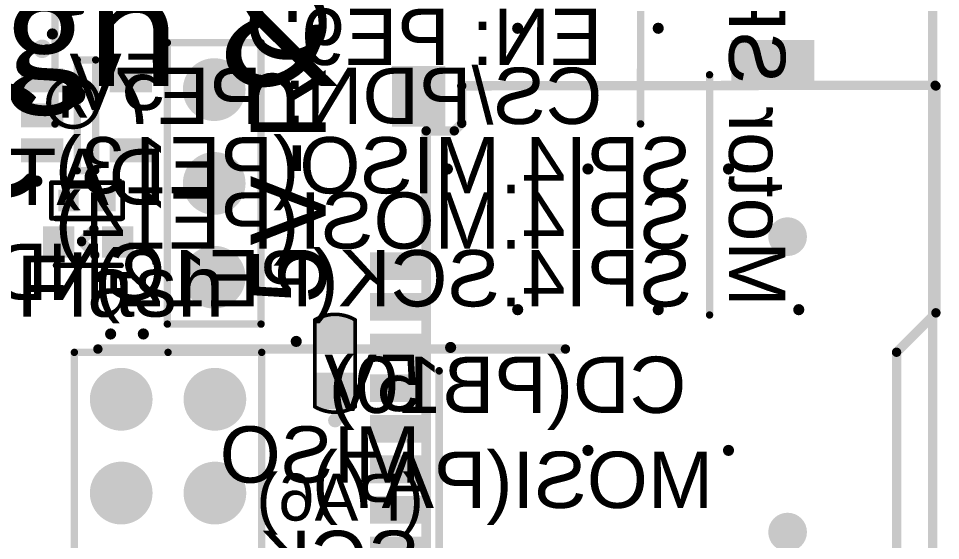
# Model space of a CAD drawing. Header units: millimetres. Extents: x -6 to 151, y -20 to 98.
# Drawn here: x 124.49 to 149.48, y 29.34 to 43.47 of the extents above; entities that cross this region are included whole.
import ezdxf

# ---------------------------------------------------------------- set-up
doc = ezdxf.new("R2010")
doc.units = ezdxf.units.MM
for name, color, linetype in [('BottomOverlay', 54, 'Continuous'), ('BottomSolder', 6, 'Continuous'), ('KeepOutLayer', 6, 'Continuous'), ('MultiLayer', 9, 'Continuous'), ('PadHoleLayer', 156, 'Continuous'), ('TopOverlay', 2, 'Continuous'), ('TopPaste', 8, 'Continuous'), ('TopSolder', 216, 'Continuous'), ('ViaHoleLayer', 16, 'Continuous')]:
    doc.layers.add(name, color=color, linetype=linetype)
doc.styles.add('Arial', font='arial.ttf', dxfattribs={"height": 0.2})
doc.styles.add('Corbel', font='corbelb.ttf', dxfattribs={"height": 0.2})

# ---------------------------------------------------------------- blocks, each defined once
blk = doc.blocks.new('LED0603_89')
at = {"layer": 'TopPaste'}
for points in [[(0.4, 1.2), (0.4, 0.4), (-0.4, 0.4), (-0.4, 1.2)], [(-0.4, -1.2), (-0.4, -0.4), (0.4, -0.4), (0.4, -1.2)]]:
    blk.add_hatch(color=8, dxfattribs=at).paths.add_polyline_path(points)
at = {"layer": 'TopSolder'}
for points in [[(0.425, 1.225), (0.425, 0.375), (-0.425, 0.375), (-0.425, 1.225)], [(-0.425, -1.225), (-0.425, -0.375), (0.425, -0.375), (0.425, -1.225)]]:
    blk.add_hatch(color=216, dxfattribs=at).paths.add_polyline_path(points)
at = {"layer": 'TopOverlay'}
for points, const_width in [([(-0.635, 0.889), (-0.635, -0.889)], 0.15), ([(0.635, 0.889), (0.635, -0.889)], 0.15), ([(0.004, 0.182), (-0.356, -0.178)], 0.25), ([(0.021, 0.182), (0.356, -0.152)], 0.25)]:
    blk.add_lwpolyline(points, dxfattribs=dict(at, const_width=const_width))
for points, const_width in [([(-0.673, 0.889, 1), (-0.597, 0.889, 1)], 0.075), ([(0.597, 0.889, 1), (0.673, 0.889, 1)], 0.075), ([(-0.058, 0.182, 1), (0.067, 0.182, 1)], 0.125), ([(-0.041, 0.182, 1), (0.084, 0.182, 1)], 0.125), ([(-0.418, -0.178, 1), (-0.293, -0.178, 1)], 0.125), ([(0.293, -0.152, 1), (0.418, -0.152, 1)], 0.125), ([(-0.673, -0.889, 1), (-0.597, -0.889, 1)], 0.075), ([(0.597, -0.889, 1), (0.673, -0.889, 1)], 0.075)]:
    blk.add_lwpolyline(points, format="xyb", close=True, dxfattribs=dict(at, const_width=const_width))
blk = doc.blocks.new('M____SD_1_113')
at = {"layer": 'BottomSolder'}
h = blk.add_hatch(color=6, dxfattribs=at)
edge = h.paths.add_edge_path()
edge.add_arc((-8, 0), 0.525, 0, 360)
h = blk.add_hatch(color=6, dxfattribs=at)
edge = h.paths.add_edge_path()
edge.add_arc((0, 0), 0.525, 0, 360)
at = {"layer": 'TopPaste'}
for points in [[(-9.95, 11.3), (-9.25, 11.3), (-9.25, 9.7), (-9.95, 9.7)], [(-8.85, 11.3), (-8.15, 11.3), (-8.15, 9.7), (-8.85, 9.7)], [(-7.75, 11.3), (-7.05, 11.3), (-7.05, 9.7), (-7.75, 9.7)], [(-6.65, 11.3), (-5.95, 11.3), (-5.95, 9.7), (-6.65, 9.7)], [(-5.55, 11.3), (-4.85, 11.3), (-4.85, 9.7), (-5.55, 9.7)], [(-4.45, 11.3), (-3.75, 11.3), (-3.75, 9.7), (-4.45, 9.7)], [(-3.35, 11.3), (-2.65, 11.3), (-2.65, 9.7), (-3.35, 9.7)], [(-2.25, 11.3), (-1.55, 11.3), (-1.55, 9.7), (-2.25, 9.7)], [(-1.15, 11.3), (-0.45, 11.3), (-0.45, 9.7), (-1.15, 9.7)], [(-11.4, 10.7), (-10.2, 10.7), (-10.2, 9.3), (-11.4, 9.3)], [(3, 10.7), (4.6, 10.7), (4.6, 9.3), (3, 9.3)], [(-11.4, 1.5), (-10.2, 1.5), (-10.2, -0.7), (-11.4, -0.7)], [(4.1, 1.5), (5.3, 1.5), (5.3, -0.7), (4.1, -0.7)]]:
    blk.add_hatch(color=8, dxfattribs=at).paths.add_polyline_path(points)
at = {"layer": 'TopSolder'}
for points in [[(-9.975, 11.325), (-9.225, 11.325), (-9.225, 9.675), (-9.975, 9.675)], [(-8.875, 11.325), (-8.125, 11.325), (-8.125, 9.675), (-8.875, 9.675)], [(-7.775, 11.325), (-7.025, 11.325), (-7.025, 9.675), (-7.775, 9.675)], [(-6.675, 11.325), (-5.925, 11.325), (-5.925, 9.675), (-6.675, 9.675)], [(-5.575, 11.325), (-4.825, 11.325), (-4.825, 9.675), (-5.575, 9.675)], [(-4.475, 11.325), (-3.725, 11.325), (-3.725, 9.675), (-4.475, 9.675)], [(-3.375, 11.325), (-2.625, 11.325), (-2.625, 9.675), (-3.375, 9.675)], [(-2.275, 11.325), (-1.525, 11.325), (-1.525, 9.675), (-2.275, 9.675)], [(-1.175, 11.325), (-0.425, 11.325), (-0.425, 9.675), (-1.175, 9.675)], [(-11.425, 10.725), (-10.175, 10.725), (-10.175, 9.275), (-11.425, 9.275)], [(2.975, 10.725), (4.625, 10.725), (4.625, 9.275), (2.975, 9.275)], [(-11.425, 1.525), (-10.175, 1.525), (-10.175, -0.725), (-11.425, -0.725)], [(4.075, 1.525), (5.325, 1.525), (5.325, -0.725), (4.075, -0.725)]]:
    blk.add_hatch(color=216, dxfattribs=at).paths.add_polyline_path(points)
h = blk.add_hatch(color=216, dxfattribs=at)
edge = h.paths.add_edge_path()
edge.add_arc((-8, 0), 0.525, 0, 360)
h = blk.add_hatch(color=216, dxfattribs=at)
edge = h.paths.add_edge_path()
edge.add_arc((0, 0), 0.525, 0, 360)
at = {"layer": 'ViaHoleLayer'}
h = blk.add_hatch(color=16, dxfattribs=at)
edge = h.paths.add_edge_path()
edge.add_arc((-8, 0), 0.5, 0, 360)
h = blk.add_hatch(color=16, dxfattribs=at)
edge = h.paths.add_edge_path()
edge.add_arc((0, 0), 0.5, 0, 360)
at = {"layer": 'TopOverlay', "const_width": 0.254}
for points in [[(-9.835, 9.798), (-9.936, 9.696)], [(-9.936, 9.696), (-9.936, 9.239)], [(-9.835, 9.798), (2.865, 9.798)], [(2.865, 9.798), (2.865, 9.036)], [(-10.394, 9.188), (-9.987, 9.188)], [(-10.343, 9.138), (-10.343, -2.851)], [(-9.936, 9.239), (-9.987, 9.188)], [(2.865, 9.036), (3.068, 8.833)], [(3.068, 8.833), (4.084, 8.833)], [(4.084, 8.833), (4.1, -4)], [(-10.343, -2.851), (-10.241, -2.953)], [(-10.241, -2.953), (-3.129, -2.953)], [(-3.129, -2.953), (-2.062, -4.02)], [(-2.062, -4.02), (4.08, -4.02)]]:
    blk.add_lwpolyline(points, dxfattribs=at)
at = {"layer": 'TopOverlay', "const_width": 0.127}
for points in [[(-10, 9.696, 1), (-9.873, 9.696, 1)], [(-10, 9.696, 1), (-9.873, 9.696, 1)], [(-9.898, 9.798, 1), (-9.771, 9.798, 1)], [(-9.898, 9.798, 1), (-9.771, 9.798, 1)], [(2.802, 9.798, 1), (2.929, 9.798, 1)], [(2.802, 9.798, 1), (2.929, 9.798, 1)], [(-10.457, 9.188, 1), (-10.33, 9.188, 1)], [(-10.406, 9.138, 1), (-10.279, 9.138, 1)], [(-10.051, 9.188, 1), (-9.924, 9.188, 1)], [(-10.051, 9.188, 1), (-9.924, 9.188, 1)], [(-10, 9.239, 1), (-9.873, 9.239, 1)], [(-10, 9.239, 1), (-9.873, 9.239, 1)], [(2.802, 9.036, 1), (2.929, 9.036, 1)], [(2.802, 9.036, 1), (2.929, 9.036, 1)], [(3.005, 8.833, 1), (3.132, 8.833, 1)], [(3.005, 8.833, 1), (3.132, 8.833, 1)], [(4.021, 8.833, 1), (4.148, 8.833, 1)], [(4.021, 8.833, 1), (4.148, 8.833, 1)], [(-10.406, -2.851, 1), (-10.279, -2.851, 1)], [(-10.406, -2.851, 1), (-10.279, -2.851, 1)], [(-10.305, -2.953, 1), (-10.178, -2.953, 1)], [(-10.305, -2.953, 1), (-10.178, -2.953, 1)], [(-3.193, -2.953, 1), (-3.066, -2.953, 1)], [(-3.193, -2.953, 1), (-3.066, -2.953, 1)], [(-2.126, -4.02, 1), (-1.999, -4.02, 1)], [(-2.126, -4.02, 1), (-1.999, -4.02, 1)], [(4.017, -4.02, 1), (4.144, -4.02, 1)], [(4.036, -4, 1), (4.163, -4, 1)]]:
    blk.add_lwpolyline(points, format="xyb", close=True, dxfattribs=at)
blk = doc.blocks.new('CAP0603_114')
at = {"layer": 'TopPaste'}
for points in [[(-1.15, 0.4), (-0.35, 0.4), (-0.35, -0.4), (-1.15, -0.4)], [(0.35, 0.4), (1.15, 0.4), (1.15, -0.4), (0.35, -0.4)]]:
    blk.add_hatch(color=8, dxfattribs=at).paths.add_polyline_path(points)
at = {"layer": 'TopSolder'}
for points in [[(-1.25, 0.5), (-0.25, 0.5), (-0.25, -0.5), (-1.25, -0.5)], [(0.25, 0.5), (1.25, 0.5), (1.25, -0.5), (0.25, -0.5)]]:
    blk.add_hatch(color=216, dxfattribs=at).paths.add_polyline_path(points)
at = {"layer": 'TopOverlay', "const_width": 0.1}
for points in [[(-1.175, -0.55, -0.272732), (-1.175, 0.55)], [(1.175, 0.55, -0.272727), (1.175, -0.55)]]:
    blk.add_lwpolyline(points, format="xyb", dxfattribs=at)
for points in [[(-1.175, 0.55), (1.168, 0.55)], [(-1.175, -0.55), (1.168, -0.55)]]:
    blk.add_lwpolyline(points, dxfattribs=at)
at = {"layer": 'TopOverlay', "const_width": 0.05}
for points in [[(-1.2, 0.55, 1), (-1.15, 0.55, 1)], [(-1.2, 0.55, 1), (-1.15, 0.55, 1)], [(1.143, 0.55, 1), (1.193, 0.55, 1)], [(1.15, 0.55, 1), (1.2, 0.55, 1)], [(-1.2, -0.55, 1), (-1.15, -0.55, 1)], [(-1.2, -0.55, 1), (-1.15, -0.55, 1)], [(1.143, -0.55, 1), (1.193, -0.55, 1)], [(1.15, -0.55, 1), (1.2, -0.55, 1)]]:
    blk.add_lwpolyline(points, format="xyb", close=True, dxfattribs=at)
blk = doc.blocks.new('SOT95P280X145_5N__SOT23_5L__117')
at = {"layer": 'TopPaste'}
for points in [[(-1.75, 0.65), (-1.75, 1.25), (-0.65, 1.25), (-0.65, 0.65)], [(0.65, 0.65), (0.65, 1.25), (1.75, 1.25), (1.75, 0.65)], [(-1.75, -0.3), (-1.75, 0.3), (-0.65, 0.3), (-0.65, -0.3)], [(-1.75, -1.25), (-1.75, -0.65), (-0.65, -0.65), (-0.65, -1.25)], [(0.65, -1.25), (0.65, -0.65), (1.75, -0.65), (1.75, -1.25)]]:
    blk.add_hatch(color=8, dxfattribs=at).paths.add_polyline_path(points)
at = {"layer": 'TopSolder'}
for points in [[(-1.775, 0.625), (-1.775, 1.275), (-0.625, 1.275), (-0.625, 0.625)], [(0.625, 0.625), (0.625, 1.275), (1.775, 1.275), (1.775, 0.625)], [(-1.775, -0.325), (-1.775, 0.325), (-0.625, 0.325), (-0.625, -0.325)], [(-1.775, -1.275), (-1.775, -0.625), (-0.625, -0.625), (-0.625, -1.275)], [(0.625, -1.275), (0.625, -0.625), (1.775, -0.625), (1.775, -1.275)]]:
    blk.add_hatch(color=216, dxfattribs=at).paths.add_polyline_path(points)
at = {"layer": 'TopOverlay'}
for points, const_width in [([(-1.075, 1.8, 1), (-1.325, 1.8, 1)], 0.25), ([(-1.388, 1.8, 1), (-1.263, 1.8, 1)], 0.125), ([(-1.137, 1.8, 1), (-1.012, 1.8, 1)], 0.125), ([(-0.3, 1.5, 1), (-0.2, 1.5, 1)], 0.1), ([(-0.3, 1.5, 1), (-0.2, 1.5, 1)], 0.1), ([(0.2, 1.5, 1), (0.3, 1.5, 1)], 0.1), ([(0.2, 1.5, 1), (0.3, 1.5, 1)], 0.1), ([(-0.3, -1.5, 1), (-0.2, -1.5, 1)], 0.1), ([(-0.3, -1.5, 1), (-0.2, -1.5, 1)], 0.1), ([(0.2, -1.5, 1), (0.3, -1.5, 1)], 0.1), ([(0.2, -1.5, 1), (0.3, -1.5, 1)], 0.1)]:
    blk.add_lwpolyline(points, format="xyb", close=True, dxfattribs=dict(at, const_width=const_width))
at = {"layer": 'TopOverlay', "const_width": 0.2}
for points in [[(-0.25, -1.5), (-0.25, 1.5)], [(-0.25, 1.5), (0.25, 1.5)], [(0.25, -1.5), (0.25, 1.5)], [(-0.25, -1.5), (0.25, -1.5)]]:
    blk.add_lwpolyline(points, dxfattribs=at)
blk = doc.blocks.new('H______1X3_124')
at = {"layer": 'BottomSolder'}
h = blk.add_hatch(color=6, dxfattribs=at)
edge = h.paths.add_edge_path()
edge.add_arc((0, 0), 0.85, 0, 360)
h = blk.add_hatch(color=6, dxfattribs=at)
edge = h.paths.add_edge_path()
edge.add_arc((2.54, 0), 0.85, 0, 360)
h = blk.add_hatch(color=6, dxfattribs=at)
edge = h.paths.add_edge_path()
edge.add_arc((5.08, 0), 0.85, 0, 360)
at = {"layer": 'MultiLayer'}
h = blk.add_hatch(color=9, dxfattribs=at)
edge = h.paths.add_edge_path()
edge.add_arc((0, 0), 0.825, 0, 360)
h = blk.add_hatch(color=9, dxfattribs=at)
edge = h.paths.add_edge_path()
edge.add_arc((2.54, 0), 0.825, 0, 360)
h = blk.add_hatch(color=9, dxfattribs=at)
edge = h.paths.add_edge_path()
edge.add_arc((5.08, 0), 0.825, 0, 360)
at = {"layer": 'PadHoleLayer'}
h = blk.add_hatch(color=156, dxfattribs=at)
edge = h.paths.add_edge_path()
edge.add_arc((0, 0), 0.51, 0, 360)
h = blk.add_hatch(color=156, dxfattribs=at)
edge = h.paths.add_edge_path()
edge.add_arc((2.54, 0), 0.51, 0, 360)
h = blk.add_hatch(color=156, dxfattribs=at)
edge = h.paths.add_edge_path()
edge.add_arc((5.08, 0), 0.51, 0, 360)
at = {"layer": 'TopSolder'}
h = blk.add_hatch(color=216, dxfattribs=at)
edge = h.paths.add_edge_path()
edge.add_arc((0, 0), 0.85, 0, 360)
h = blk.add_hatch(color=216, dxfattribs=at)
edge = h.paths.add_edge_path()
edge.add_arc((2.54, 0), 0.85, 0, 360)
h = blk.add_hatch(color=216, dxfattribs=at)
edge = h.paths.add_edge_path()
edge.add_arc((5.08, 0), 0.85, 0, 360)
at = {"layer": 'TopOverlay', "const_width": 0.2}
for points in [[(-1.27, 1.27), (-1.27, -1.27)], [(-1.27, 1.27), (6.35, 1.27)], [(6.35, 1.27), (6.35, -1.27)], [(-1.27, -1.27), (6.35, -1.27)]]:
    blk.add_lwpolyline(points, dxfattribs=at)
at = {"layer": 'TopOverlay', "const_width": 0.1}
for points in [[(-1.32, 1.27, 1), (-1.22, 1.27, 1)], [(-1.32, 1.27, 1), (-1.22, 1.27, 1)], [(6.3, 1.27, 1), (6.4, 1.27, 1)], [(6.3, 1.27, 1), (6.4, 1.27, 1)], [(-1.32, -1.27, 1), (-1.22, -1.27, 1)], [(-1.32, -1.27, 1), (-1.22, -1.27, 1)], [(6.3, -1.27, 1), (6.4, -1.27, 1)], [(6.3, -1.27, 1), (6.4, -1.27, 1)]]:
    blk.add_lwpolyline(points, format="xyb", close=True, dxfattribs=at)
blk = doc.blocks.new('RES0402_129')
at = {"layer": 'TopPaste'}
for points in [[(-0.75, -0.27), (-0.75, 0.27), (-0.25, 0.27), (-0.25, -0.27)], [(0.25, -0.27), (0.25, 0.27), (0.75, 0.27), (0.75, -0.27)]]:
    blk.add_hatch(color=8, dxfattribs=at).paths.add_polyline_path(points)
at = {"layer": 'TopSolder'}
for points in [[(-0.775, -0.295), (-0.775, 0.295), (-0.225, 0.295), (-0.225, -0.295)], [(0.225, -0.295), (0.225, 0.295), (0.775, 0.295), (0.775, -0.295)]]:
    blk.add_hatch(color=216, dxfattribs=at).paths.add_polyline_path(points)
at = {"layer": 'TopOverlay', "const_width": 0.127}
for points in [[(0.965, 0.483), (-0.965, 0.483)], [(-0.965, 0.483), (-0.965, -0.483)], [(0.965, 0.483), (0.965, -0.483)], [(0.965, -0.483), (-0.965, -0.483)]]:
    blk.add_lwpolyline(points, dxfattribs=at)
at = {"layer": 'TopOverlay', "const_width": 0.0635}
for points in [[(-0.997, 0.483, 1), (-0.933, 0.483, 1)], [(-0.997, 0.483, 1), (-0.933, 0.483, 1)], [(0.933, 0.483, 1), (0.997, 0.483, 1)], [(0.933, 0.483, 1), (0.997, 0.483, 1)], [(-0.997, -0.483, 1), (-0.933, -0.483, 1)], [(-0.997, -0.483, 1), (-0.933, -0.483, 1)], [(0.933, -0.483, 1), (0.997, -0.483, 1)], [(0.933, -0.483, 1), (0.997, -0.483, 1)]]:
    blk.add_lwpolyline(points, format="xyb", close=True, dxfattribs=at)
blk = doc.blocks.new('H______2X4_206')
at = {"layer": 'BottomSolder'}
h = blk.add_hatch(color=6, dxfattribs=at)
edge = h.paths.add_edge_path()
edge.add_arc((0, 2.54), 0.85, 0, 360)
h = blk.add_hatch(color=6, dxfattribs=at)
edge = h.paths.add_edge_path()
edge.add_arc((2.54, 2.54), 0.85, 0, 360)
h = blk.add_hatch(color=6, dxfattribs=at)
edge = h.paths.add_edge_path()
edge.add_arc((5.08, 2.54), 0.85, 0, 360)
h = blk.add_hatch(color=6, dxfattribs=at)
edge = h.paths.add_edge_path()
edge.add_arc((7.62, 2.54), 0.85, 0, 360)
h = blk.add_hatch(color=6, dxfattribs=at)
edge = h.paths.add_edge_path()
edge.add_arc((0, 0), 0.85, 0, 360)
h = blk.add_hatch(color=6, dxfattribs=at)
edge = h.paths.add_edge_path()
edge.add_arc((2.54, 0), 0.85, 0, 360)
h = blk.add_hatch(color=6, dxfattribs=at)
edge = h.paths.add_edge_path()
edge.add_arc((5.08, 0), 0.85, 0, 360)
h = blk.add_hatch(color=6, dxfattribs=at)
edge = h.paths.add_edge_path()
edge.add_arc((7.62, 0), 0.85, 0, 360)
at = {"layer": 'MultiLayer'}
h = blk.add_hatch(color=9, dxfattribs=at)
edge = h.paths.add_edge_path()
edge.add_arc((0, 2.54), 0.825, 0, 360)
h = blk.add_hatch(color=9, dxfattribs=at)
edge = h.paths.add_edge_path()
edge.add_arc((2.54, 2.54), 0.825, 0, 360)
h = blk.add_hatch(color=9, dxfattribs=at)
edge = h.paths.add_edge_path()
edge.add_arc((5.08, 2.54), 0.825, 0, 360)
h = blk.add_hatch(color=9, dxfattribs=at)
edge = h.paths.add_edge_path()
edge.add_arc((7.62, 2.54), 0.825, 0, 360)
h = blk.add_hatch(color=9, dxfattribs=at)
edge = h.paths.add_edge_path()
edge.add_arc((0, 0), 0.825, 0, 360)
h = blk.add_hatch(color=9, dxfattribs=at)
edge = h.paths.add_edge_path()
edge.add_arc((2.54, 0), 0.825, 0, 360)
h = blk.add_hatch(color=9, dxfattribs=at)
edge = h.paths.add_edge_path()
edge.add_arc((5.08, 0), 0.825, 0, 360)
h = blk.add_hatch(color=9, dxfattribs=at)
edge = h.paths.add_edge_path()
edge.add_arc((7.62, 0), 0.825, 0, 360)
at = {"layer": 'PadHoleLayer'}
h = blk.add_hatch(color=156, dxfattribs=at)
edge = h.paths.add_edge_path()
edge.add_arc((0, 2.54), 0.51, 0, 360)
h = blk.add_hatch(color=156, dxfattribs=at)
edge = h.paths.add_edge_path()
edge.add_arc((2.54, 2.54), 0.51, 0, 360)
h = blk.add_hatch(color=156, dxfattribs=at)
edge = h.paths.add_edge_path()
edge.add_arc((5.08, 2.54), 0.51, 0, 360)
h = blk.add_hatch(color=156, dxfattribs=at)
edge = h.paths.add_edge_path()
edge.add_arc((7.62, 2.54), 0.51, 0, 360)
h = blk.add_hatch(color=156, dxfattribs=at)
edge = h.paths.add_edge_path()
edge.add_arc((0, 0), 0.51, 0, 360)
h = blk.add_hatch(color=156, dxfattribs=at)
edge = h.paths.add_edge_path()
edge.add_arc((2.54, 0), 0.51, 0, 360)
h = blk.add_hatch(color=156, dxfattribs=at)
edge = h.paths.add_edge_path()
edge.add_arc((5.08, 0), 0.51, 0, 360)
h = blk.add_hatch(color=156, dxfattribs=at)
edge = h.paths.add_edge_path()
edge.add_arc((7.62, 0), 0.51, 0, 360)
at = {"layer": 'TopSolder'}
h = blk.add_hatch(color=216, dxfattribs=at)
edge = h.paths.add_edge_path()
edge.add_arc((0, 2.54), 0.85, 0, 360)
h = blk.add_hatch(color=216, dxfattribs=at)
edge = h.paths.add_edge_path()
edge.add_arc((2.54, 2.54), 0.85, 0, 360)
h = blk.add_hatch(color=216, dxfattribs=at)
edge = h.paths.add_edge_path()
edge.add_arc((5.08, 2.54), 0.85, 0, 360)
h = blk.add_hatch(color=216, dxfattribs=at)
edge = h.paths.add_edge_path()
edge.add_arc((7.62, 2.54), 0.85, 0, 360)
h = blk.add_hatch(color=216, dxfattribs=at)
edge = h.paths.add_edge_path()
edge.add_arc((0, 0), 0.85, 0, 360)
h = blk.add_hatch(color=216, dxfattribs=at)
edge = h.paths.add_edge_path()
edge.add_arc((2.54, 0), 0.85, 0, 360)
h = blk.add_hatch(color=216, dxfattribs=at)
edge = h.paths.add_edge_path()
edge.add_arc((5.08, 0), 0.85, 0, 360)
h = blk.add_hatch(color=216, dxfattribs=at)
edge = h.paths.add_edge_path()
edge.add_arc((7.62, 0), 0.85, 0, 360)
at = {"layer": 'TopOverlay', "const_width": 0.2}
for points in [[(-1.27, 1.27), (-1.27, 3.81)], [(8.89, 3.81), (-1.27, 3.81)], [(8.89, 1.27), (8.89, 3.81)], [(-1.27, -1.27), (-1.27, 1.27)], [(8.89, -1.27), (8.89, 1.27)], [(8.89, -1.27), (-1.27, -1.27)]]:
    blk.add_lwpolyline(points, dxfattribs=at)
at = {"layer": 'TopOverlay', "const_width": 0.1}
for points in [[(-1.32, 3.81, 1), (-1.22, 3.81, 1)], [(-1.32, 3.81, 1), (-1.22, 3.81, 1)], [(8.84, 3.81, 1), (8.94, 3.81, 1)], [(8.84, 3.81, 1), (8.94, 3.81, 1)], [(-1.32, 1.27, 1), (-1.22, 1.27, 1)], [(-1.32, 1.27, 1), (-1.22, 1.27, 1)], [(8.84, 1.27, 1), (8.94, 1.27, 1)], [(8.84, 1.27, 1), (8.94, 1.27, 1)], [(-1.32, -1.27, 1), (-1.22, -1.27, 1)], [(-1.32, -1.27, 1), (-1.22, -1.27, 1)], [(8.84, -1.27, 1), (8.94, -1.27, 1)], [(8.84, -1.27, 1), (8.94, -1.27, 1)]]:
    blk.add_lwpolyline(points, format="xyb", close=True, dxfattribs=at)

msp = doc.modelspace()

# ---------------------------------------------------------------- hatches: boundary and pattern name
at = {"layer": 'ViaHoleLayer'}
h = msp.add_hatch(color=16, dxfattribs=at)
edge = h.paths.add_edge_path()
edge.add_arc((138.021, 43.207), 0.152, 0, 360)
h = msp.add_hatch(color=16, dxfattribs=at)
edge = h.paths.add_edge_path()
edge.add_arc((141.831, 43.207), 0.152, 0, 360)
h = msp.add_hatch(color=16, dxfattribs=at)
edge = h.paths.add_edge_path()
edge.add_arc((125.407, 43.053), 0.152, 0, 360)
h = msp.add_hatch(color=16, dxfattribs=at)
edge = h.paths.add_edge_path()
edge.add_arc((136.116, 39.397), 0.152, 0, 360)
h = msp.add_hatch(color=16, dxfattribs=at)
edge = h.paths.add_edge_path()
edge.add_arc((139.926, 39.397), 0.152, 0, 360)
h = msp.add_hatch(color=16, dxfattribs=at)
edge = h.paths.add_edge_path()
edge.add_arc((143.736, 39.397), 0.152, 0, 360)
h = msp.add_hatch(color=16, dxfattribs=at)
edge = h.paths.add_edge_path()
edge.add_arc((124.987, 39.069), 0.152, 0, 360)
h = msp.add_hatch(color=16, dxfattribs=at)
edge = h.paths.add_edge_path()
edge.add_arc((138.021, 35.587), 0.152, 0, 360)
h = msp.add_hatch(color=16, dxfattribs=at)
edge = h.paths.add_edge_path()
edge.add_arc((141.831, 35.587), 0.152, 0, 360)
h = msp.add_hatch(color=16, dxfattribs=at)
edge = h.paths.add_edge_path()
edge.add_arc((145.641, 35.587), 0.152, 0, 360)
h = msp.add_hatch(color=16, dxfattribs=at)
edge = h.paths.add_edge_path()
edge.add_arc((126.986, 34.929), 0.152, 0, 360)
h = msp.add_hatch(color=16, dxfattribs=at)
edge = h.paths.add_edge_path()
edge.add_arc((127.873, 34.929), 0.152, 0, 360)
h = msp.add_hatch(color=16, dxfattribs=at)
edge = h.paths.add_edge_path()
edge.add_arc((132.018, 34.728), 0.152, 0, 360)
h = msp.add_hatch(color=16, dxfattribs=at)
edge = h.paths.add_edge_path()
edge.add_arc((136.203, 34.564), 0.152, 0, 360)
h = msp.add_hatch(color=16, dxfattribs=at)
edge = h.paths.add_edge_path()
edge.add_arc((133.071, 32.588), 0.191, 0, 360)
h = msp.add_hatch(color=16, dxfattribs=at)
edge = h.paths.add_edge_path()
edge.add_arc((139.926, 31.777), 0.152, 0, 360)
h = msp.add_hatch(color=16, dxfattribs=at)
edge = h.paths.add_edge_path()
edge.add_arc((143.736, 31.777), 0.152, 0, 360)

# ---------------------------------------------------------------- linework, layer by layer
at = {"layer": 'BottomOverlay'}
for points, const_width in [([(125.479, 40.616), (125.479, 67.037)], 0.203), ([(141.351, 40.616), (141.374, 67.037)], 0.203), ([(143.222, 35.443), (143.222, 41.948)], 0.2), ([(126.641, 34.521), (139.316, 34.521)], 0.254), ([(135.892, 24.944), (135.892, 33.931)], 0.203)]:
    msp.add_lwpolyline(points, dxfattribs=dict(at, const_width=const_width))
for points, const_width in [([(143.172, 41.948, 1), (143.272, 41.948, 1)], 0.1), ([(125.428, 40.616, 1), (125.53, 40.616, 1)], 0.102), ([(141.3, 40.616, 1), (141.402, 40.616, 1)], 0.102), ([(143.172, 35.443, 1), (143.272, 35.443, 1)], 0.1), ([(126.577, 34.521, 1), (126.704, 34.521, 1)], 0.127), ([(139.252, 34.521, 1), (139.379, 34.521, 1)], 0.127), ([(135.841, 33.931, 1), (135.942, 33.931, 1)], 0.102)]:
    msp.add_lwpolyline(points, format="xyb", close=True, dxfattribs=dict(at, const_width=const_width))
at = {"layer": 'KeepOutLayer', "const_width": 0.254}
msp.add_lwpolyline([(149.273, 0), (149.274, 76.471)], dxfattribs=at)

# ---------------------------------------------------------------- block references
msp.add_blockref('SOT95P280X145_5N__SOT23_5L__117', (126.331, 40.851))
for name, p, rotation in [('H______1X3_124', (129.794, 36.466), 90), ('M____SD_1_113', (145.338, 37.564), 90), ('RES0402_129', (126.347, 38.545), 180), ('LED0603_89', (126.381, 37.422), 90), ('CAP0603_114', (133.069, 34.135), 90), ('H______2X4_206', (127.273, 33.161), 270)]:
    msp.add_blockref(name, p, dxfattribs=dict(rotation=rotation))

# ---------------------------------------------------------------- texts
at = {"layer": 'BottomOverlay', "style": 'Arial', "text_generation_flag": 2}
for s, height, rotation, p in [('Motor SPI', 1.524, 270, (143.752, 35.664)), ('EN: PE9', 1.524, 360, (140.32, 42.213)), ('5V', 1.524, 360, (128.473, 40.996)), ('CS/PDN: PE7', 1.524, 360, (140.32, 40.616)), ('SPI4.MISO(PE13)', 1.524, 360, (142.748, 38.736)), ('DATA(PD3)', 1.524, 360, (128.473, 38.422)), ('SPI4.MOSI(PE14)', 1.524, 360, (142.748, 37.24)), ('GND', 1.524, 360, (128.473, 35.849)), ('SPI4.SCK(PE12)', 1.524, 360, (142.748, 35.675)), ('5V', 1.524, 360, (135.382, 32.842)), ('CD(PB10)', 1.524, 360, (142.596, 32.791)), ('MISO', 1.524, 360, (135.382, 30.904)), ('MOSI(PA7)', 1.524, 360, (143.322, 30.218)), ('(PA6)', 1.27, 360, (135.475, 29.876)), ('SCK', 1.524, 360, (135.382, 28.076))]:
    msp.add_text(s, height=height, rotation=rotation, dxfattribs=at).set_placement(p)
at = {"layer": 'TopOverlay'}
for s, height, rotation, style, p in [('5V-RGB', 2.032, 90, 'Arial', (132.817, 35.745)), ('Voron Design &', 3.048, 360, 'Corbel', (102.946, 41.643)), ('FYSETC®', 3.048, 360, 'Corbel', (111.252, 38.64))]:
    msp.add_text(s, height=height, rotation=rotation, dxfattribs=dict(at, style=style)).set_placement(p)
at = {"layer": 'TopOverlay', "style": 'Arial'}
msp.add_text('Flash', height=1.651, dxfattribs=at).set_placement((124.427, 35.399))

doc.saveas('drawing.dxf')
